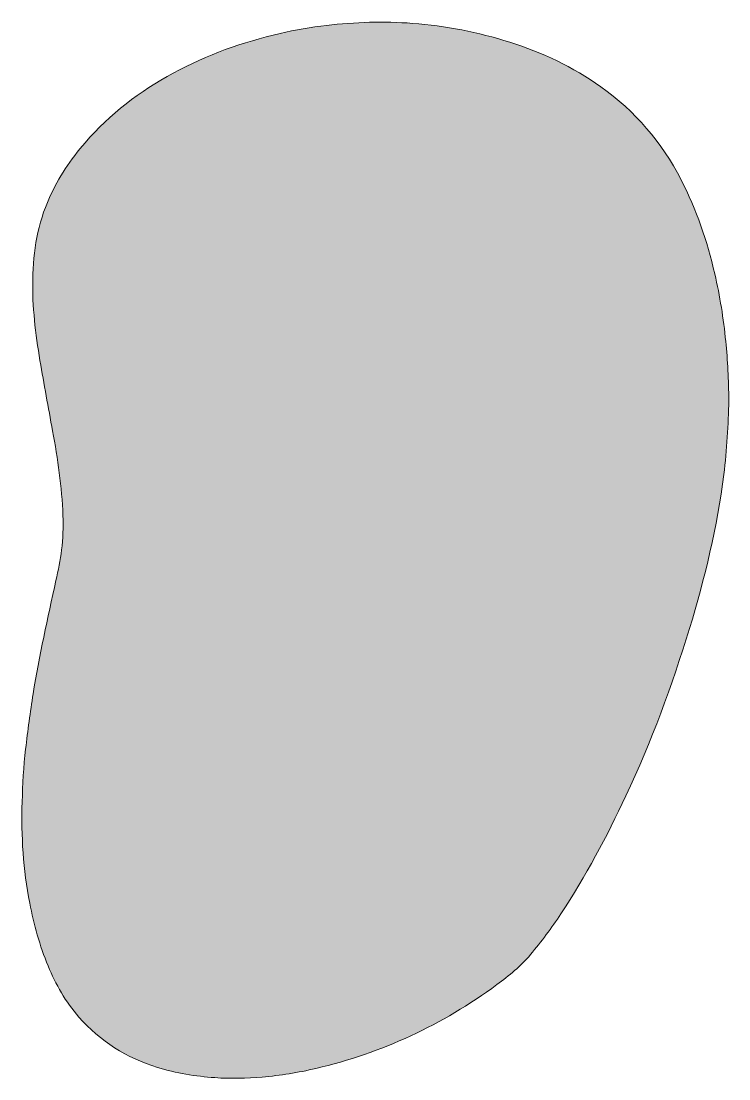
# Model space of a CAD drawing. Header units: millimetres. Extents: x 90 to 218, y -202 to -11.
import ezdxf

# ---------------------------------------------------------------- set-up
doc = ezdxf.new("R2010")
doc.units = ezdxf.units.MM
doc.header["$MEASUREMENT"] = 0
doc.layers.add('Layer 1', color=7, linetype='Continuous', lineweight=0)

msp = doc.modelspace()

# ---------------------------------------------------------------- hatches: boundary and pattern name
at = {"layer": 'Layer 1', "true_color": 0x080808, "transparency": 33554687}
h = msp.add_hatch(color=18, dxfattribs=at)
h.dxf.hatch_style = 2
edge = h.paths.add_edge_path()
edge.add_spline(control_points=[(217.61, -79.55), (217.51, -83.81), (217.25, -88.34), (216.7, -92.85), (215.53, -102.31), (213.29, -111.52), (210.51, -120.62), (207.36, -130.93), (203.64, -141.03), (199.05, -150.79), (195.61, -158.13), (191.8, -165.28), (187.33, -172.05), (185.65, -174.6), (183.84, -177.07), (181.86, -179.4), (180.09, -181.49), (178, -183.21), (175.81, -184.82), (165.97, -192.11), (155.07, -197.13), (143.16, -199.94), (139.98, -200.69), (136.75, -201.22), (133.5, -201.48), (130.67, -201.7), (127.83, -201.81), (124.98, -201.6), (121.46, -201.34), (117.99, -200.81), (114.62, -199.75), (109.08, -198), (104.29, -195.09), (100.45, -190.68), (98.06, -187.93), (96.28, -184.81), (94.89, -181.45), (93.38, -177.8), (92.35, -173.99), (91.58, -170.12), (90.39, -164.1), (90.04, -158.01), (90.22, -151.89), (90.31, -148.7), (90.48, -145.52), (90.85, -142.36), (91.23, -139.04), (91.68, -135.71), (92.2, -132.41), (93.29, -125.54), (94.84, -118.76), (96.32, -111.96), (96.71, -110.14), (97.1, -108.31), (97.34, -106.46), (97.6, -104.4), (97.64, -102.32), (97.57, -100.24), (97.38, -95.1), (96.64, -90.02), (95.71, -84.97), (94.94, -80.76), (94.15, -76.55), (93.44, -72.33), (92.63, -67.47), (92.03, -62.58), (92.13, -57.65), (92.23, -52.56), (93.04, -47.6), (95.15, -42.92), (96.77, -39.29), (98.98, -36.03), (101.57, -33.03), (106.06, -27.82), (111.45, -23.76), (117.47, -20.49), (123.54, -17.2), (129.98, -14.88), (136.71, -13.35), (139.48, -12.71), (142.27, -12.2), (145.09, -11.88), (150.24, -11.29), (155.4, -11.12), (160.59, -11.52), (166.57, -11.98), (172.42, -13.11), (178.14, -14.91), (184, -16.76), (189.49, -19.37), (194.51, -22.94), (200.71, -27.36), (205.54, -32.94), (209.01, -39.72), (211.77, -45.11), (213.71, -50.79), (215.07, -56.68), (216, -60.69), (216.64, -64.76), (217.05, -68.85), (217.4, -72.31), (217.57, -75.79), (217.61, -79.55)], knot_values=[0, 0, 0, 0, 1, 1, 1, 2, 2, 2, 3, 3, 3, 4, 4, 4, 5, 5, 5, 6, 6, 6, 7, 7, 7, 8, 8, 8, 9, 9, 9, 10, 10, 10, 11, 11, 11, 12, 12, 12, 13, 13, 13, 14, 14, 14, 15, 15, 15, 16, 16, 16, 17, 17, 17, 18, 18, 18, 19, 19, 19, 20, 20, 20, 21, 21, 21, 22, 22, 22, 23, 23, 23, 24, 24, 24, 25, 25, 25, 26, 26, 26, 27, 27, 27, 28, 28, 28, 29, 29, 29, 30, 30, 30, 31, 31, 31, 32, 32, 32, 33, 33, 33, 34, 34, 34, 34], degree=3, periodic=0)

# ---------------------------------------------------------------- linework, layer by layer
at = {"layer": 'Layer 1'}
msp.add_open_spline([(217.61, -79.55), (217.51, -83.81), (217.25, -88.34), (216.7, -92.85), (215.53, -102.31), (213.29, -111.52), (210.51, -120.62), (207.36, -130.93), (203.64, -141.03), (199.05, -150.79), (195.61, -158.13), (191.8, -165.28), (187.33, -172.05), (185.65, -174.6), (183.84, -177.07), (181.86, -179.4), (180.09, -181.49), (178, -183.21), (175.81, -184.82), (165.97, -192.11), (155.07, -197.13), (143.16, -199.94), (139.98, -200.69), (136.75, -201.22), (133.5, -201.48), (130.67, -201.7), (127.83, -201.81), (124.98, -201.6), (121.46, -201.34), (117.99, -200.81), (114.62, -199.75), (109.08, -198), (104.29, -195.09), (100.45, -190.68), (98.06, -187.93), (96.28, -184.81), (94.89, -181.45), (93.38, -177.8), (92.35, -173.99), (91.58, -170.12), (90.39, -164.1), (90.04, -158.01), (90.22, -151.89), (90.31, -148.7), (90.48, -145.52), (90.85, -142.36), (91.23, -139.04), (91.68, -135.71), (92.2, -132.41), (93.29, -125.54), (94.84, -118.76), (96.32, -111.96), (96.71, -110.14), (97.1, -108.31), (97.34, -106.46), (97.6, -104.4), (97.64, -102.32), (97.57, -100.24), (97.38, -95.1), (96.64, -90.02), (95.71, -84.97), (94.94, -80.76), (94.15, -76.55), (93.44, -72.33), (92.63, -67.47), (92.03, -62.58), (92.13, -57.65), (92.23, -52.56), (93.04, -47.6), (95.15, -42.92), (96.77, -39.29), (98.98, -36.03), (101.57, -33.03), (106.06, -27.82), (111.45, -23.76), (117.47, -20.49), (123.54, -17.2), (129.98, -14.88), (136.71, -13.35), (139.48, -12.71), (142.27, -12.2), (145.09, -11.88), (150.24, -11.29), (155.4, -11.12), (160.59, -11.52), (166.57, -11.98), (172.42, -13.11), (178.14, -14.91), (184, -16.76), (189.49, -19.37), (194.51, -22.94), (200.71, -27.36), (205.54, -32.94), (209.01, -39.72), (211.77, -45.11), (213.71, -50.79), (215.07, -56.68), (216, -60.69), (216.64, -64.76), (217.05, -68.85), (217.4, -72.31), (217.57, -75.79), (217.61, -79.55)], degree=3, knots=[0, 0, 0, 0, 1, 1, 1, 2, 2, 2, 3, 3, 3, 4, 4, 4, 5, 5, 5, 6, 6, 6, 7, 7, 7, 8, 8, 8, 9, 9, 9, 10, 10, 10, 11, 11, 11, 12, 12, 12, 13, 13, 13, 14, 14, 14, 15, 15, 15, 16, 16, 16, 17, 17, 17, 18, 18, 18, 19, 19, 19, 20, 20, 20, 21, 21, 21, 22, 22, 22, 23, 23, 23, 24, 24, 24, 25, 25, 25, 26, 26, 26, 27, 27, 27, 28, 28, 28, 29, 29, 29, 30, 30, 30, 31, 31, 31, 32, 32, 32, 33, 33, 33, 34, 34, 34, 34], dxfattribs=at)

doc.saveas('drawing.dxf')
